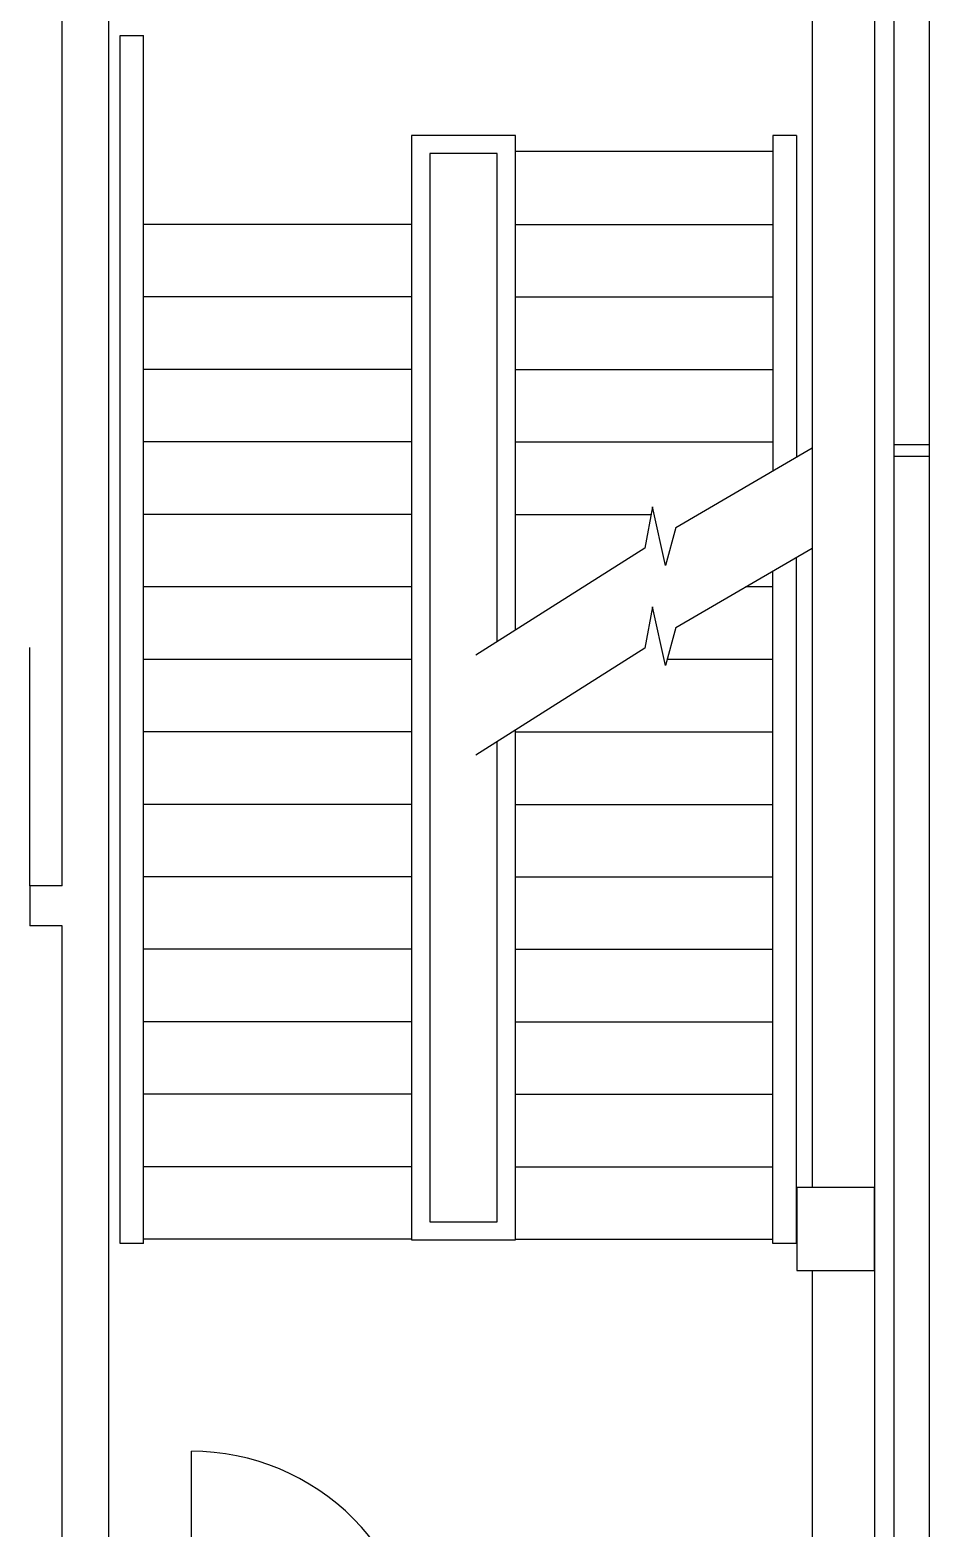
# Model space of a CAD drawing. Header units: inches. Extents: x -705 to 2732, y 2994 to 3679.
# Drawn here: x 2593.1 to 2731.8, y 3256 to 3487.1 of the extents above; entities that cross this region are included whole.
import ezdxf

# ---------------------------------------------------------------- set-up
doc = ezdxf.new("R2010")
doc.units = ezdxf.units.IN
doc.header["$LTSCALE"] = 96
doc.header["$MEASUREMENT"] = 0
for name, color, linetype in [('A-DOOR', 4, 'CONTINUOUS'), ('A-FLOR-HRAL', 4, 'CONTINUOUS'), ('A-FLOR-STRS', 4, 'CONTINUOUS'), ('A-WALL', 5, 'CONTINUOUS'), ('S-COLS', 6, 'CONTINUOUS')]:
    doc.layers.add(name, color=color, linetype=linetype)

msp = doc.modelspace()

# ---------------------------------------------------------------- linework, layer by layer
at = {"layer": 'A-DOOR'}
for p, q in [((2593.12, 3355.12), (2593.12, 3391.86)), ((2618.06, 3232.36), (2618.06, 3267.9))]:
    msp.add_line(p, q, dxfattribs=at)
msp.add_arc((2618.03, 3232.71), 35.19, 359.43, 89.9633, dxfattribs=at)
at = {"layer": 'A-FLOR-HRAL'}
for p, q in [((2607.05, 3486.31), (2610.66, 3486.31)), ((2607.05, 3299.95), (2607.05, 3486.31)), ((2610.66, 3299.95), (2610.66, 3486.31)), ((2668.02, 3470.86), (2651.98, 3470.86)), ((2651.98, 3470.86), (2651.98, 3300.48)), ((2668.02, 3394.57), (2668.02, 3470.86)), ((2711.34, 3470.86), (2707.73, 3470.86)), ((2707.73, 3470.86), (2707.73, 3419.13)), ((2711.34, 3470.86), (2711.34, 3421.24)), ((2665.21, 3468.06), (2654.78, 3468.06)), ((2654.78, 3468.06), (2654.78, 3303.28)), ((2665.21, 3392.8), (2665.21, 3468.06)), ((2711.34, 3299.95), (2711.34, 3405.81)), ((2707.73, 3299.95), (2707.73, 3403.7)), ((2668.02, 3300.48), (2668.02, 3379.14)), ((2665.21, 3303.28), (2665.21, 3377.36)), ((2654.78, 3303.28), (2665.21, 3303.28)), ((2651.98, 3300.48), (2668.02, 3300.48)), ((2610.66, 3299.95), (2607.05, 3299.95)), ((2711.34, 3299.95), (2707.73, 3299.95))]:
    msp.add_line(p, q, dxfattribs=at)
at = {"layer": 'A-FLOR-STRS'}
for p, q in [((2668.02, 3468.43), (2707.73, 3468.43)), ((2651.98, 3457.13), (2610.66, 3457.13)), ((2668.02, 3457.13), (2707.73, 3457.13)), ((2651.98, 3445.95), (2610.66, 3445.95)), ((2668.02, 3445.95), (2707.73, 3445.95)), ((2651.98, 3434.77), (2610.66, 3434.77)), ((2668.02, 3434.77), (2707.73, 3434.77)), ((2651.98, 3423.59), (2610.66, 3423.59)), ((2668.02, 3423.59), (2707.73, 3423.59)), ((2692.77, 3410.4), (2713.77, 3422.66)), ((2689.16, 3413.59), (2687.96, 3407.2)), ((2691.17, 3404.54), (2689.16, 3413.59)), ((2651.98, 3412.4), (2610.66, 3412.4)), ((2668.02, 3412.4), (2688.94, 3412.4)), ((2692.77, 3410.4), (2691.17, 3404.54)), ((2687.96, 3407.2), (2661.89, 3390.69)), ((2692.77, 3394.96), (2713.77, 3407.22)), ((2651.98, 3401.22), (2610.66, 3401.22)), ((2707.73, 3401.22), (2703.5, 3401.22)), ((2689.16, 3398.15), (2687.96, 3391.76)), ((2691.17, 3389.11), (2689.16, 3398.15)), ((2692.77, 3394.96), (2691.17, 3389.11)), ((2687.96, 3391.76), (2661.89, 3375.25)), ((2651.98, 3390.04), (2610.66, 3390.04)), ((2707.73, 3390.04), (2691.43, 3390.04)), ((2651.98, 3378.86), (2610.66, 3378.86)), ((2668.02, 3378.86), (2707.73, 3378.86)), ((2651.98, 3367.68), (2610.66, 3367.68)), ((2668.02, 3367.68), (2707.73, 3367.68)), ((2651.98, 3356.5), (2610.66, 3356.5)), ((2668.02, 3356.5), (2707.73, 3356.5)), ((2651.98, 3345.32), (2610.66, 3345.32)), ((2668.02, 3345.32), (2707.73, 3345.32)), ((2651.98, 3334.14), (2610.66, 3334.14)), ((2668.02, 3334.14), (2707.73, 3334.14)), ((2651.98, 3322.95), (2610.66, 3322.95)), ((2668.02, 3322.95), (2707.73, 3322.95)), ((2651.98, 3311.77), (2610.66, 3311.77)), ((2668.02, 3311.77), (2707.73, 3311.77)), ((2651.98, 3300.59), (2610.66, 3300.59)), ((2668.02, 3300.59), (2707.73, 3300.59))]:
    msp.add_line(p, q, dxfattribs=at)
at = {"layer": 'A-WALL'}
for p, q in [((2598.09, 3355.12), (2598.09, 3657.48)), ((2731.8, 3557.95), (2731.8, 3035.87)), ((2726.36, 3552.52), (2726.36, 3053.78)), ((2723.41, 3549.57), (2723.41, 3226.37)), ((2605.3, 3231.96), (2605.3, 3538.64)), ((2713.77, 3538.99), (2713.77, 3308.59)), ((2731.8, 3423.15), (2726.36, 3423.15)), ((2731.8, 3421.35), (2726.36, 3421.35)), ((2593.12, 3355.12), (2593.12, 3348.96)), ((2598.09, 3355.12), (2593.12, 3355.12)), ((2598.09, 3348.96), (2593.12, 3348.96)), ((2598.09, 3231.96), (2598.09, 3348.96)), ((2713.77, 3295.76), (2713.77, 3231.96))]:
    msp.add_line(p, q, dxfattribs=at)
at = {"layer": 'S-COLS'}
for p, q in [((2723.38, 3308.59), (2711.39, 3308.59)), ((2711.39, 3308.59), (2711.39, 3295.76)), ((2723.38, 3295.76), (2723.38, 3308.59)), ((2711.39, 3295.76), (2723.38, 3295.76))]:
    msp.add_line(p, q, dxfattribs=at)

doc.saveas('drawing.dxf')
